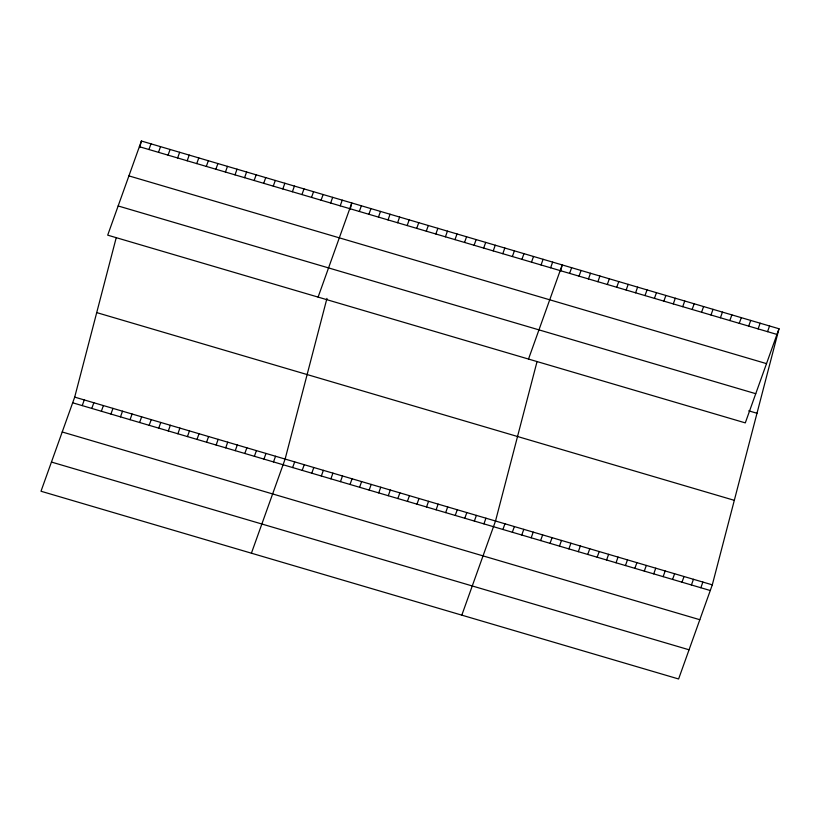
<?xml version="1.0" encoding="UTF-8"?>
<svg xmlns="http://www.w3.org/2000/svg" width="820" height="820" viewBox="0 0 820 820"><rect width="100%" height="100%" fill="white"/><g stroke="black" fill="none" stroke-linecap="round" stroke-linejoin="round"><path stroke-width="1.23" d="M779 328.758L745.298 422.884L107.697 235.155L141.399 141.019L779 328.758L712.303 584.845L678.601 678.98L41 491.241L74.702 397.116L116.245 237.626M139.687 147.61L141.399 141.019M326.965 298.367L285.114 459.067L251.412 553.192M350.089 209.561L351.811 202.97L318.098 297.106M537.059 361.528L495.516 521.018L461.814 615.154M560.501 271.512L562.212 264.921L528.51 359.058M148.933 149.517L150.962 143.838M158.496 152.335L160.525 146.657M168.059 155.154L170.088 149.465M82.236 405.613L84.265 399.924M177.622 157.963L179.662 152.284M91.799 408.421L93.829 402.743M187.185 160.781L189.225 155.103M101.362 411.24L103.402 405.562M196.749 163.6L198.788 157.922M110.925 414.059L112.965 408.37M206.312 166.419L208.352 160.73M120.489 416.878L122.528 411.189M215.875 169.227L217.915 163.549M130.052 419.686L132.092 414.008M225.438 172.046L227.478 166.368M139.615 422.505L141.655 416.827M235.002 174.865L237.041 169.176M149.178 425.324L151.218 419.635M244.575 177.684L246.605 171.995M158.742 428.132L160.781 422.454M254.138 180.492L256.168 174.814M168.315 430.951L170.345 425.272M263.702 183.311L265.731 177.632M177.878 433.77L179.908 428.091M273.265 186.13L275.294 180.441M187.442 436.588L189.471 430.9M282.828 188.938L284.858 183.26M197.005 439.397L199.034 433.718M292.391 191.757L294.421 186.078M206.568 442.216L208.598 436.537M301.955 194.576L303.984 188.897M216.131 445.034L218.161 439.346M311.518 197.394L313.558 191.706M225.695 447.853L227.724 442.164M321.081 200.203L323.121 194.524M235.258 450.662L237.298 444.983M330.644 203.022L332.684 197.343M244.821 453.48L246.861 447.802M340.208 205.84L342.247 200.162M254.384 456.299L256.424 450.61M263.948 459.118L265.987 453.429M359.334 211.468L361.374 205.789M273.511 461.926L275.551 456.248M368.897 214.286L370.937 208.608M378.471 217.105L380.5 211.416M292.637 467.564L294.677 461.875M388.034 219.924L390.064 214.235M302.211 470.372L304.24 464.694M397.597 222.732L399.627 217.054M311.774 473.191L313.804 467.513M407.161 225.551L409.19 219.873M321.337 476.01L323.367 470.331M416.724 228.37L418.753 222.681M330.901 478.829L332.93 473.14M426.287 231.178L428.317 225.5M340.464 481.637L342.493 475.959M435.851 233.997L437.88 228.319M350.027 484.456L352.057 478.777M445.414 236.816L447.453 231.137M359.59 487.275L361.62 481.586M454.977 239.635L457.017 233.946M369.154 490.093L371.193 484.405M464.54 242.443L466.58 236.765M378.717 492.902L380.757 487.223M474.103 245.262L476.143 239.583M388.28 495.721L390.32 490.042M483.667 248.081L485.706 242.392M397.843 498.539L399.883 492.851M493.23 250.899L495.27 245.211M407.407 501.348L409.446 495.669M502.793 253.708L504.833 248.029M416.97 504.167L419.01 498.488M512.367 256.527L514.396 250.848M426.533 506.985L428.573 501.307M521.93 259.346L523.959 253.657M436.107 509.804L438.136 504.115M531.493 262.164L533.523 256.475M445.67 512.613L447.699 506.934M541.056 264.973L543.086 259.294M455.233 515.431L457.263 509.753M550.62 267.791L552.649 262.113M464.796 518.25L466.826 512.572M474.36 521.069L476.389 515.38M569.603 273.378L571.643 267.699M483.923 523.877L485.952 518.199M579.033 276.156L581.062 270.477M588.463 278.933L590.492 273.255M502.916 529.474L504.946 523.785M597.882 281.711L599.922 276.022M512.336 532.252L514.376 526.563M607.312 284.478L609.342 278.8M521.766 535.019L523.795 529.341M616.732 287.256L618.772 281.578M531.186 537.797L533.226 532.118M626.162 290.034L628.192 284.356M540.616 540.575L542.645 534.886M635.582 292.812L637.622 287.123M550.035 543.352L552.075 537.664M645.012 295.579L647.041 289.901M559.466 546.12L561.495 540.441M654.432 298.357L656.471 292.678M568.885 548.898L570.925 543.219M663.862 301.135L665.891 295.456M578.315 551.675L580.345 545.987M673.281 303.912L675.321 298.224M587.735 554.453L589.775 548.764M682.711 306.68L684.751 301.002M597.165 557.221L599.205 551.542M692.141 309.458L694.171 303.779M606.595 559.999L608.624 554.32M701.561 312.236L703.601 306.557M616.015 562.776L618.054 557.087M710.991 315.013L713.021 309.324M625.445 565.554L627.474 559.865M720.411 317.781L722.451 312.102M634.864 568.322L636.904 562.643M729.841 320.558L731.87 314.88M644.294 571.099L646.324 565.421M739.261 323.336L741.3 317.658M653.714 573.877L655.754 568.188M748.691 326.114L750.72 320.425M663.144 576.655L665.174 570.966M758.11 328.881L760.15 323.203M672.564 579.422L674.604 573.744M767.54 331.659L769.57 325.981M681.994 582.2L684.024 576.521M691.424 584.978L693.453 579.289M700.844 587.755L702.883 582.067M139.369 146.698L776.97 334.437M128.914 175.89L766.515 363.629M118.152 205.963L755.743 393.702M748.742 410.84L756.993 413.259M96.719 312.604L734.31 500.333M74.702 397.116L712.303 584.845M72.672 402.794L710.274 590.523M62.217 431.986L699.819 619.715M51.455 462.06L689.046 649.788"/></g></svg>
